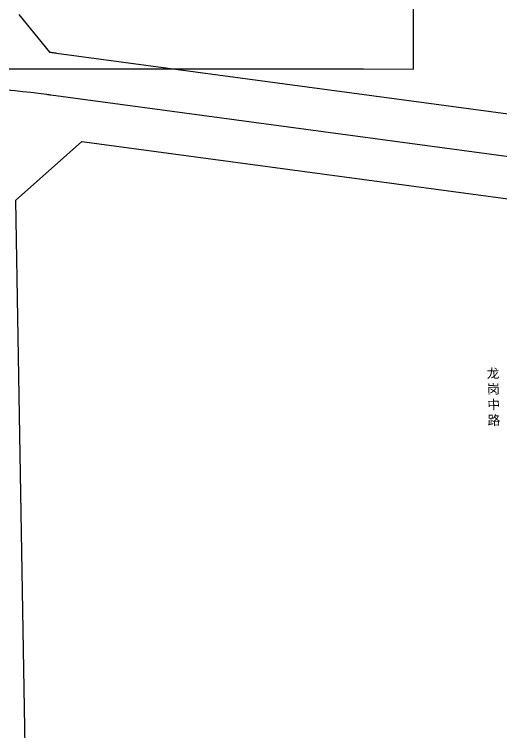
# Model space of a CAD drawing. Extents: x 529262 to 576451, y 2694391 to 2717535.
# Drawn here: x 565463.3 to 565671.4, y 2709919.2 to 2710225.7 of the extents above; entities that cross this region are included whole.
import ezdxf
from ezdxf.xclip import XClip

# ---------------------------------------------------------------- set-up
doc = ezdxf.new("R2010")
doc.units = 0
doc.header["$XCLIPFRAME"] = 0
for name, color, linetype in [('PP-COM', 7, 'Continuous'), ('RD-中线', 40, 'Continuous'), ('RD-红线', 7, 'Continuous'), ('RD-路名', 7, 'Continuous')]:
    doc.layers.add(name, color=color, linetype=linetype)
doc.styles.add('黑体', font='simhei.ttf')

# ---------------------------------------------------------------- blocks, each defined once
blk = doc.blocks.new('A$C19FD0107')
at = {"layer": 'RD-中线', "color": 8, "linetype": 'Continuous', "flags": 128}
for points in [[(-6335.34, 15847.56, -0.022733), (-6280.83, 15846.02), (-5863.74, 15815.18, 0.013451), (-5702.53, 15807.61), (-5575.3, 15805.07, -0.027271), (-5520.95, 15801.01, -0.00117), (-5519.09, 15800.76), (-5286.59, 15769.48, 0.015336), (-5256.09, 15766.32), (-4915.64, 15741.63)], [(-4490.73, 14139.44, 0), (-4490.29, 14139.42)], [(-3818.25, 14086.17, 0), (-3817.74, 14086.17)]]:
    blk.add_lwpolyline(points, format="xyb", dxfattribs=at)
at = {"layer": 'RD-红线', "color": 8}
blk.add_lwpolyline([(-5532.75, 15835.11), (-5519.7, 15818.99)], dxfattribs=at)
at = {"layer": 'RD-红线', "color": 8, "linetype": 'Continuous', "flags": 128}
blk.add_lwpolyline([(-5519.7, 15818.99, -0.000519), (-5518.63, 15818.86, -0.00117), (-5516.69, 15818.6), (-5321.67, 15792.36), (-5309.19, 15790.68)], format="xyb", dxfattribs=at)
at = {"layer": 'RD-红线', "color": 8}
blk.add_lwpolyline([(-5505.82, 15780.81), (-5534.15, 15755.61, 0.459095)], format="xyb", dxfattribs=at)
at = {"layer": 'RD-红线', "color": 8, "linetype": 'Continuous', "flags": 128}
for points in [[(-5505.82, 15780.81), (-5315.47, 15755.2)], [(-5534.15, 15755.61), (-5529.62, 15489.1)]]:
    blk.add_lwpolyline(points, dxfattribs=at)

msp = doc.modelspace()

# ---------------------------------------------------------------- linework, layer by layer
at = {"const_width": 0.5}
msp.add_lwpolyline([(565062.29, 2710848.526), (565062.311, 2710129.036), (565387.805, 2710129.522), (565387.797, 2710202.437), (565633.664, 2710202.354), (565633.677, 2710848.495), (565062.29, 2710848.526)], dxfattribs=at)

# ---------------------------------------------------------------- block references
at = {"layer": 'PP-COM'}
ref = msp.add_blockref('A$C19FD0107', (570997.993, 2694390.603), dxfattribs=at)
XClip(ref).set_block_clipping_path([(-9366.4383134884, 14428.6043910822), (-3328.4480743363, 17452.7484863754)])

# ---------------------------------------------------------------- texts
at = {"layer": 'RD-路名', "color": 7, "insert": (565664.996, 2710074.469), "char_height": 4, "width": 50.99419, "attachment_point": 1, "rotation": 1.01729, "style": '黑体'}
msp.add_mtext('龙\\P岗\\P中\\P路', dxfattribs=at)

doc.saveas('drawing.dxf')
